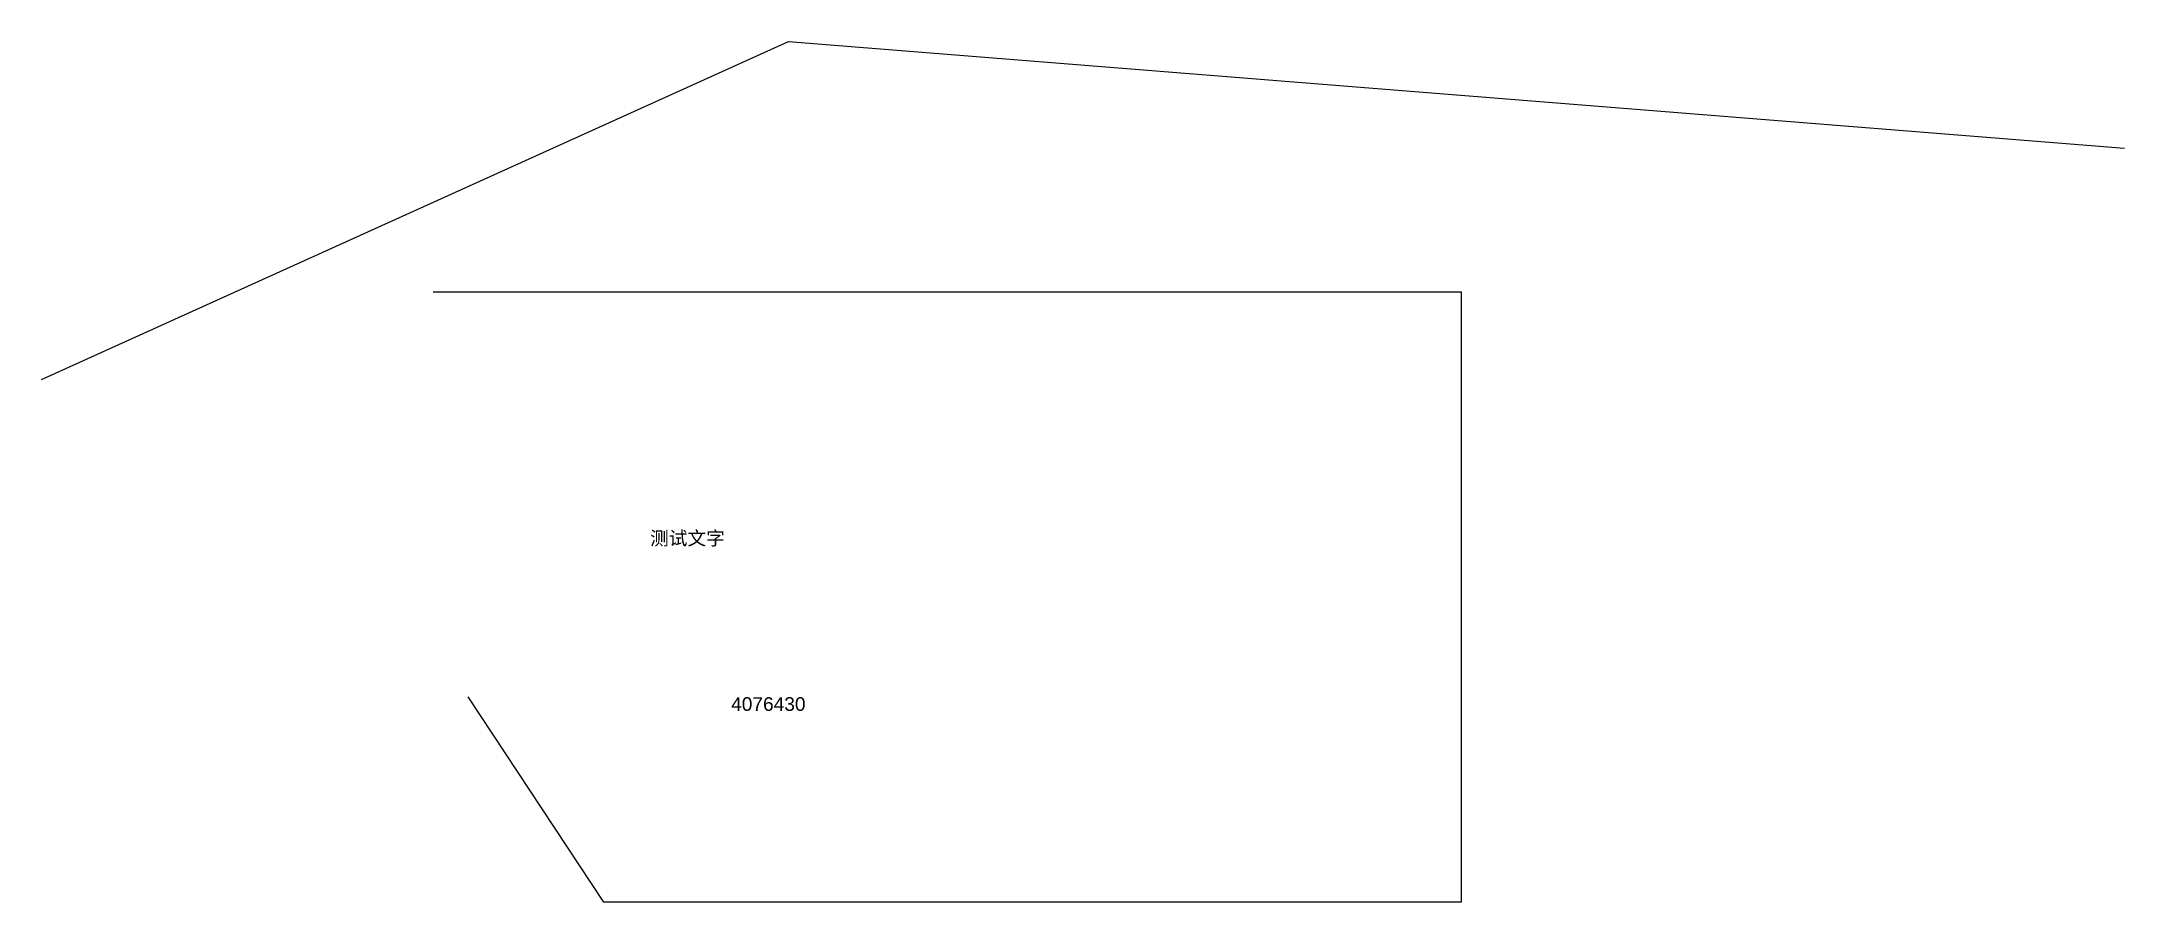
# Model space of a CAD drawing. Header units: millimetres. Extents: x 547888 to 550932, y 4076284 to 7240096.
# Drawn here: x 547888 to 550932, y 4076284 to 4077541 of the extents above; entities outside this region: 1.
import ezdxf

# ---------------------------------------------------------------- set-up
doc = ezdxf.new("R2010")
doc.units = ezdxf.units.MM
doc.styles.get("Standard").update_dxf_attribs({"font": 'arial.ttf'})

msp = doc.modelspace()

# ---------------------------------------------------------------- linework, layer by layer
for p, q in [((547887.7, 4077047.8), (548979.4, 4077541.4)), ((548979.4, 4077541.4), (550931.9, 4077385.9)), ((548460, 4077176.1), (549962.5, 4077176.1)), ((549962.5, 4077176.1), (549962.5, 4076284)), ((548709.2, 4076284), (548511.3, 4076584.4)), ((549962.5, 4076284), (548709.2, 4076284)), ((548709.2, 4076284), (548709.2, 4076284))]:
    msp.add_line(p, q)

# ---------------------------------------------------------------- texts
at = {"char_height": 20, "attachment_point": 1}
for s, insert, width in [('4076430.085220524', (549272.4, 7240095.3), 267.413), ('4076430', (548895.5, 4076583.7), 112.435)]:
    msp.add_mtext(s, dxfattribs=dict(at, insert=insert, width=width))
at = {"insert": (548777.1, 4076825.9), "char_height": 20, "attachment_point": 1}
msp.add_mtext_dynamic_manual_height_columns('{\\fSimSun|b0|i0|c134|p2;测试文字}', width=176.451, gutter_width=12.5, heights=[0], dxfattribs=at)

doc.saveas('drawing.dxf')
